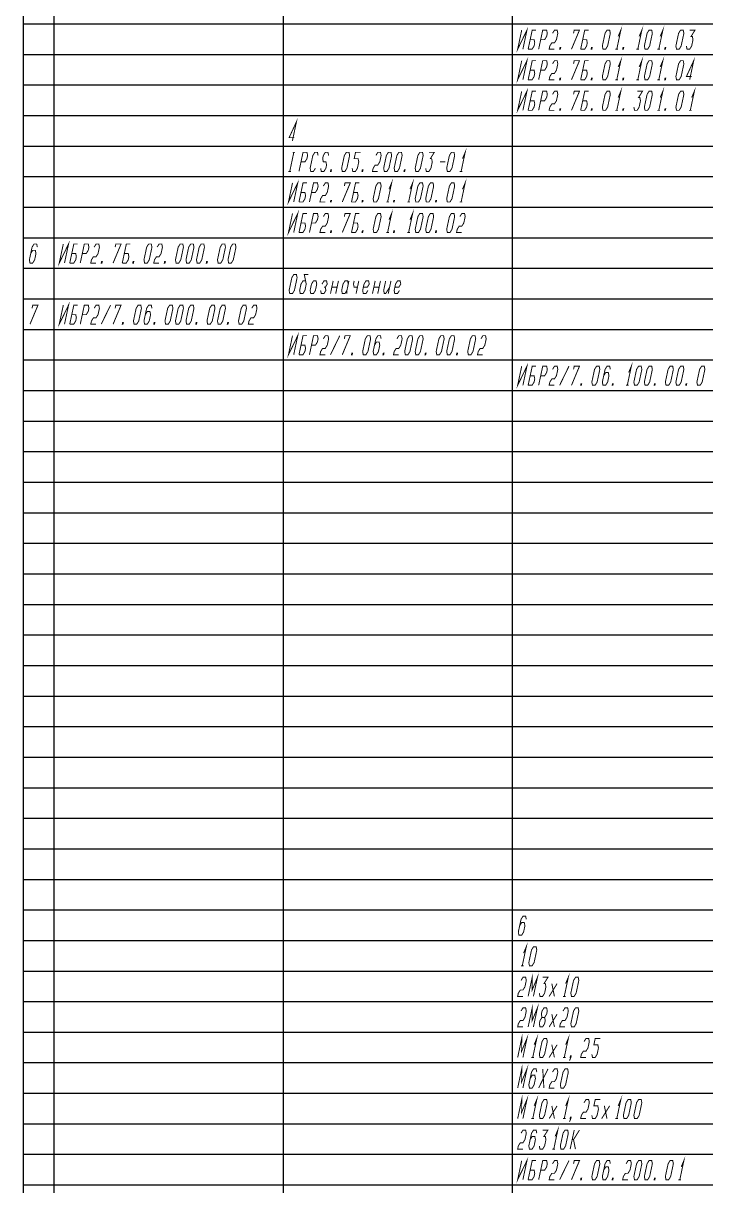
# Model space of a CAD drawing. Header units: millimetres. Extents: x -156 to 206, y -956 to 292.
# Drawn here: x -156 to 22.7, y -644.1 to -339.8 of the extents above; entities that cross this region are included whole.
import ezdxf

# ---------------------------------------------------------------- set-up
doc = ezdxf.new("R2010")
doc.units = ezdxf.units.MM
doc.header["$LTSCALE"] = 19.36
doc.layers.get('0').update_dxf_attribs({"linetype": 'CONTINUOUS'})

msp = doc.modelspace()

# ---------------------------------------------------------------- linework, layer by layer
at = {"color": 7, "linetype": 'CONTINUOUS'}
for p, q in [((-156, 292), (-156, -956)), ((-148, 292), (-148, -956)), ((-88, 292), (-88, -956)), ((-28, 268), (-28, -956)), ((205, -340), (-156, -340)), ((205, -348), (-156, -348)), ((205, -356), (-156, -356)), ((205, -364), (-156, -364)), ((205, -372), (-156, -372)), ((205, -380), (-156, -380)), ((205, -388), (-156, -388)), ((205, -396), (-156, -396)), ((205, -404), (-156, -404)), ((205, -412), (-156, -412)), ((205, -420), (-156, -420)), ((205, -428), (-156, -428)), ((205, -436), (-156, -436)), ((205, -444), (-156, -444)), ((205, -452), (-156, -452)), ((205, -460), (-156, -460)), ((205, -468), (-156, -468)), ((205, -476), (-156, -476)), ((205, -484), (-156, -484)), ((205, -492), (-156, -492)), ((205, -500), (-156, -500)), ((205, -508), (-156, -508)), ((205, -516), (-156, -516)), ((205, -524), (-156, -524)), ((205, -532), (-156, -532)), ((205, -540), (-156, -540)), ((205, -548), (-156, -548)), ((205, -556), (-156, -556)), ((205, -564), (-156, -564)), ((205, -572), (-156, -572)), ((205, -580), (-156, -580)), ((205, -588), (-156, -588)), ((205, -596), (-156, -596)), ((205, -604), (-156, -604)), ((205, -612), (-156, -612)), ((205, -620), (-156, -620)), ((205, -628), (-156, -628)), ((205, -636), (-156, -636)), ((205, -644), (-156, -644))]:
    msp.add_line(p, q, dxfattribs=at)
at = {"color": 2, "linetype": 'CONTINUOUS', "const_width": 0.25}
for points in [[(-25.51, -341.56), (-26.57, -346.56), (-24.14, -341.56), (-25.2, -346.56)], [(-0.26, -343.22), (0.44, -341.56), (-0.62, -346.56)], [(5.24, -343.22), (5.94, -341.56), (4.88, -346.56)], [(10.74, -343.22), (11.44, -341.56), (10.38, -346.56)], [(-23.83, -346.56), (-22.76, -341.56), (-21.73, -341.56)], [(-23.83, -346.56), (-22.79, -346.56), (-22.27, -345.72), (-22.1, -344.89), (-22.26, -344.06), (-23.29, -344.06)], [(-21.08, -346.56), (-20.01, -341.56), (-18.98, -341.56), (-18.81, -342.39), (-18.99, -343.22), (-19.51, -344.06), (-20.54, -344.06)], [(-17.44, -342.39), (-16.92, -341.56), (-16.23, -341.56), (-16.06, -342.39), (-16.42, -344.06), (-16.94, -344.89), (-17.63, -344.89), (-18.15, -345.72), (-18.33, -346.56), (-16.95, -346.56)], [(-12.48, -346.56), (-10.39, -341.56), (-11.76, -341.56), (-11.94, -342.39)], [(-10.08, -346.56), (-9.01, -341.56), (-7.98, -341.56)], [(-10.08, -346.56), (-9.04, -346.56), (-8.52, -345.72), (-8.35, -344.89), (-8.51, -344.06), (-9.54, -344.06)], [(-4.23, -346.56), (-4.4, -345.72), (-3.69, -342.39), (-3.17, -341.56), (-2.48, -341.56), (-2.31, -342.39), (-3.02, -345.72), (-3.54, -346.56), (-4.23, -346.56)], [(6.77, -346.56), (6.6, -345.72), (7.31, -342.39), (7.83, -341.56), (8.52, -341.56), (8.69, -342.39), (7.98, -345.72), (7.46, -346.56), (6.77, -346.56)], [(15.02, -346.56), (14.85, -345.72), (15.56, -342.39), (16.08, -341.56), (16.77, -341.56), (16.94, -342.39), (16.23, -345.72), (15.71, -346.56), (15.02, -346.56)], [(18.49, -341.56), (19.86, -341.56), (18.82, -343.22), (19.16, -343.22), (19.33, -344.06), (18.98, -345.72), (18.46, -346.56), (17.77, -346.56), (17.6, -345.72)], [(-15.4, -346.56), (-15.58, -346.56), (-15.49, -346.14), (-15.31, -346.14), (-15.4, -346.56)], [(-7.15, -346.56), (-7.33, -346.56), (-7.24, -346.14), (-7.06, -346.14), (-7.15, -346.56)], [(-0.97, -346.56), (-0.28, -346.56)], [(1.1, -346.56), (0.92, -346.56), (1.01, -346.14), (1.19, -346.14), (1.1, -346.56)], [(4.53, -346.56), (5.22, -346.56)], [(10.03, -346.56), (10.72, -346.56)], [(12.1, -346.56), (11.92, -346.56), (12.01, -346.14), (12.19, -346.14), (12.1, -346.56)], [(-25.51, -349.56), (-26.57, -354.56), (-24.14, -349.56), (-25.2, -354.56)], [(-23.83, -354.56), (-22.76, -349.56), (-21.73, -349.56)], [(-21.08, -354.56), (-20.01, -349.56), (-18.98, -349.56), (-18.81, -350.39), (-18.99, -351.22), (-19.51, -352.06), (-20.54, -352.06)], [(-17.44, -350.39), (-16.92, -349.56), (-16.23, -349.56), (-16.06, -350.39), (-16.42, -352.06), (-16.94, -352.89), (-17.63, -352.89), (-18.15, -353.72), (-18.33, -354.56), (-16.95, -354.56)], [(-12.48, -354.56), (-10.39, -349.56), (-11.76, -349.56), (-11.94, -350.39)], [(-10.08, -354.56), (-9.01, -349.56), (-7.98, -349.56)], [(-4.23, -354.56), (-4.4, -353.72), (-3.69, -350.39), (-3.17, -349.56), (-2.48, -349.56), (-2.31, -350.39), (-3.02, -353.72), (-3.54, -354.56), (-4.23, -354.56)], [(-0.26, -351.22), (0.44, -349.56), (-0.62, -354.56)], [(5.24, -351.22), (5.94, -349.56), (4.88, -354.56)], [(6.77, -354.56), (6.6, -353.72), (7.31, -350.39), (7.83, -349.56), (8.52, -349.56), (8.69, -350.39), (7.98, -353.72), (7.46, -354.56), (6.77, -354.56)], [(10.74, -351.22), (11.44, -349.56), (10.38, -354.56)], [(15.02, -354.56), (14.85, -353.72), (15.56, -350.39), (16.08, -349.56), (16.77, -349.56), (16.94, -350.39), (16.23, -353.72), (15.71, -354.56), (15.02, -354.56)], [(18.46, -354.56), (19.52, -349.56), (17.6, -353.72), (18.98, -353.72)], [(-23.83, -354.56), (-22.79, -354.56), (-22.27, -353.72), (-22.1, -352.89), (-22.26, -352.06), (-23.29, -352.06)], [(-10.08, -354.56), (-9.04, -354.56), (-8.52, -353.72), (-8.35, -352.89), (-8.51, -352.06), (-9.54, -352.06)], [(-15.4, -354.56), (-15.58, -354.56), (-15.49, -354.14), (-15.31, -354.14), (-15.4, -354.56)], [(-7.15, -354.56), (-7.33, -354.56), (-7.24, -354.14), (-7.06, -354.14), (-7.15, -354.56)], [(-0.97, -354.56), (-0.28, -354.56)], [(1.1, -354.56), (0.92, -354.56), (1.01, -354.14), (1.19, -354.14), (1.1, -354.56)], [(4.53, -354.56), (5.22, -354.56)], [(10.03, -354.56), (10.72, -354.56)], [(12.1, -354.56), (11.92, -354.56), (12.01, -354.14), (12.19, -354.14), (12.1, -354.56)], [(-25.51, -357.56), (-26.57, -362.56), (-24.14, -357.56), (-25.2, -362.56)], [(-23.83, -362.56), (-22.76, -357.56), (-21.73, -357.56)], [(-21.08, -362.56), (-20.01, -357.56), (-18.98, -357.56), (-18.81, -358.39), (-18.99, -359.22), (-19.51, -360.06), (-20.54, -360.06)], [(-17.44, -358.39), (-16.92, -357.56), (-16.23, -357.56), (-16.06, -358.39), (-16.42, -360.06), (-16.94, -360.89), (-17.63, -360.89), (-18.15, -361.72), (-18.33, -362.56), (-16.95, -362.56)], [(-12.48, -362.56), (-10.39, -357.56), (-11.76, -357.56), (-11.94, -358.39)], [(-10.08, -362.56), (-9.01, -357.56), (-7.98, -357.56)], [(-4.23, -362.56), (-4.4, -361.72), (-3.69, -358.39), (-3.17, -357.56), (-2.48, -357.56), (-2.31, -358.39), (-3.02, -361.72), (-3.54, -362.56), (-4.23, -362.56)], [(-0.26, -359.22), (0.44, -357.56), (-0.62, -362.56)], [(4.74, -357.56), (6.11, -357.56), (5.07, -359.22), (5.41, -359.22), (5.58, -360.06), (5.23, -361.72), (4.71, -362.56), (4.02, -362.56), (3.85, -361.72)], [(6.77, -362.56), (6.6, -361.72), (7.31, -358.39), (7.83, -357.56), (8.52, -357.56), (8.69, -358.39), (7.98, -361.72), (7.46, -362.56), (6.77, -362.56)], [(10.74, -359.22), (11.44, -357.56), (10.38, -362.56)], [(15.02, -362.56), (14.85, -361.72), (15.56, -358.39), (16.08, -357.56), (16.77, -357.56), (16.94, -358.39), (16.23, -361.72), (15.71, -362.56), (15.02, -362.56)], [(18.99, -359.22), (19.69, -357.56), (18.63, -362.56)], [(-23.83, -362.56), (-22.79, -362.56), (-22.27, -361.72), (-22.1, -360.89), (-22.26, -360.06), (-23.29, -360.06)], [(-15.4, -362.56), (-15.58, -362.56), (-15.49, -362.14), (-15.31, -362.14), (-15.4, -362.56)], [(-10.08, -362.56), (-9.04, -362.56), (-8.52, -361.72), (-8.35, -360.89), (-8.51, -360.06), (-9.54, -360.06)], [(-7.15, -362.56), (-7.33, -362.56), (-7.24, -362.14), (-7.06, -362.14), (-7.15, -362.56)], [(1.1, -362.56), (0.92, -362.56), (1.01, -362.14), (1.19, -362.14), (1.1, -362.56)], [(12.1, -362.56), (11.92, -362.56), (12.01, -362.14), (12.19, -362.14), (12.1, -362.56)], [(-85.54, -370.56), (-84.48, -365.56), (-86.4, -369.72), (-85.02, -369.72)], [(-0.97, -362.56), (-0.28, -362.56)], [(10.03, -362.56), (10.72, -362.56)], [(18.28, -362.56), (18.97, -362.56)], [(-85.17, -373.56), (-86.23, -378.56)], [(-85.51, -373.56), (-84.82, -373.56)], [(-83.82, -378.56), (-82.76, -373.56), (-81.73, -373.56), (-81.56, -374.39), (-81.74, -375.22), (-82.26, -376.06), (-83.29, -376.06)], [(-78.81, -374.39), (-78.98, -373.56), (-79.67, -373.56), (-80.19, -374.39), (-80.9, -377.72), (-80.73, -378.56), (-80.04, -378.56), (-79.52, -377.72)], [(-78.15, -377.72), (-77.98, -378.56), (-77.29, -378.56), (-76.77, -377.72), (-76.6, -376.89), (-76.76, -376.06), (-77.45, -376.06), (-77.62, -375.22), (-77.44, -374.39), (-76.92, -373.56), (-76.23, -373.56), (-76.06, -374.39)], [(-72.48, -378.56), (-72.65, -377.72), (-71.94, -374.39), (-71.42, -373.56), (-70.73, -373.56), (-70.56, -374.39), (-71.27, -377.72), (-71.79, -378.56), (-72.48, -378.56)], [(-69.9, -377.72), (-69.73, -378.56), (-69.04, -378.56), (-68.52, -377.72), (-68.17, -376.06), (-68.34, -375.22), (-69.37, -375.22), (-69.01, -373.56), (-67.64, -373.56)], [(-63.69, -374.39), (-63.17, -373.56), (-62.48, -373.56), (-62.31, -374.39), (-62.67, -376.06), (-63.19, -376.89), (-63.88, -376.89), (-64.4, -377.72), (-64.58, -378.56), (-63.2, -378.56)], [(-61.48, -378.56), (-61.65, -377.72), (-60.94, -374.39), (-60.42, -373.56), (-59.73, -373.56), (-59.56, -374.39), (-60.27, -377.72), (-60.79, -378.56), (-61.48, -378.56)], [(-58.73, -378.56), (-58.9, -377.72), (-58.19, -374.39), (-57.67, -373.56), (-56.98, -373.56), (-56.81, -374.39), (-57.52, -377.72), (-58.04, -378.56), (-58.73, -378.56)], [(-53.23, -378.56), (-53.4, -377.72), (-52.69, -374.39), (-52.17, -373.56), (-51.48, -373.56), (-51.31, -374.39), (-52.02, -377.72), (-52.54, -378.56), (-53.23, -378.56)], [(-49.76, -373.56), (-48.39, -373.56), (-49.43, -375.22), (-49.09, -375.22), (-48.92, -376.06), (-49.27, -377.72), (-49.79, -378.56), (-50.48, -378.56), (-50.65, -377.72)], [(-44.98, -378.56), (-45.15, -377.72), (-44.44, -374.39), (-43.92, -373.56), (-43.23, -373.56), (-43.06, -374.39), (-43.77, -377.72), (-44.29, -378.56), (-44.98, -378.56)], [(-41.01, -375.22), (-40.31, -373.56), (-41.37, -378.56)], [(-46.86, -376.06), (-45.48, -376.06)], [(-86.57, -378.56), (-85.89, -378.56)], [(-75.4, -378.56), (-75.57, -378.56), (-75.49, -378.14), (-75.31, -378.14), (-75.4, -378.56)], [(-67.15, -378.56), (-67.32, -378.56), (-67.24, -378.14), (-67.06, -378.14), (-67.15, -378.56)], [(-60.26, -383.22), (-59.56, -381.56), (-60.62, -386.56)], [(-56.15, -378.56), (-56.32, -378.56), (-56.24, -378.14), (-56.06, -378.14), (-56.15, -378.56)], [(-54.76, -383.22), (-54.06, -381.56), (-55.12, -386.56)], [(-41.72, -378.56), (-41.03, -378.56)], [(-41.01, -383.22), (-40.31, -381.56), (-41.37, -386.56)], [(-85.51, -381.56), (-86.57, -386.56), (-84.14, -381.56), (-85.2, -386.56)], [(-83.82, -386.56), (-82.76, -381.56), (-81.73, -381.56)], [(-81.08, -386.56), (-80.01, -381.56), (-78.98, -381.56), (-78.81, -382.39), (-78.99, -383.22), (-79.51, -384.06), (-80.54, -384.06)], [(-77.44, -382.39), (-76.92, -381.56), (-76.23, -381.56), (-76.06, -382.39), (-76.42, -384.06), (-76.94, -384.89), (-77.63, -384.89), (-78.15, -385.72), (-78.33, -386.56), (-76.95, -386.56)], [(-72.48, -386.56), (-70.39, -381.56), (-71.76, -381.56), (-71.94, -382.39)], [(-70.07, -386.56), (-69.01, -381.56), (-67.98, -381.56)], [(-64.23, -386.56), (-64.4, -385.72), (-63.69, -382.39), (-63.17, -381.56), (-62.48, -381.56), (-62.31, -382.39), (-63.02, -385.72), (-63.54, -386.56), (-64.23, -386.56)], [(-53.23, -386.56), (-53.4, -385.72), (-52.69, -382.39), (-52.17, -381.56), (-51.48, -381.56), (-51.31, -382.39), (-52.02, -385.72), (-52.54, -386.56), (-53.23, -386.56)], [(-50.48, -386.56), (-50.65, -385.72), (-49.94, -382.39), (-49.42, -381.56), (-48.73, -381.56), (-48.56, -382.39), (-49.27, -385.72), (-49.79, -386.56), (-50.48, -386.56)], [(-44.98, -386.56), (-45.15, -385.72), (-44.44, -382.39), (-43.92, -381.56), (-43.23, -381.56), (-43.06, -382.39), (-43.77, -385.72), (-44.29, -386.56), (-44.98, -386.56)], [(-83.82, -386.56), (-82.79, -386.56), (-82.27, -385.72), (-82.1, -384.89), (-82.26, -384.06), (-83.29, -384.06)], [(-75.4, -386.56), (-75.57, -386.56), (-75.49, -386.14), (-75.31, -386.14), (-75.4, -386.56)], [(-70.07, -386.56), (-69.04, -386.56), (-68.52, -385.72), (-68.35, -384.89), (-68.51, -384.06), (-69.54, -384.06)], [(-67.15, -386.56), (-67.32, -386.56), (-67.24, -386.14), (-67.06, -386.14), (-67.15, -386.56)], [(-60.97, -386.56), (-60.28, -386.56)], [(-58.9, -386.56), (-59.07, -386.56), (-58.99, -386.14), (-58.81, -386.14), (-58.9, -386.56)], [(-55.47, -386.56), (-54.78, -386.56)], [(-47.9, -386.56), (-48.08, -386.56), (-47.99, -386.14), (-47.81, -386.14), (-47.9, -386.56)], [(-41.72, -386.56), (-41.03, -386.56)], [(-85.51, -389.56), (-86.57, -394.56), (-84.14, -389.56), (-85.2, -394.56)], [(-83.82, -394.56), (-82.76, -389.56), (-81.73, -389.56)], [(-81.08, -394.56), (-80.01, -389.56), (-78.98, -389.56), (-78.81, -390.39), (-78.99, -391.22), (-79.51, -392.06), (-80.54, -392.06)], [(-77.44, -390.39), (-76.92, -389.56), (-76.23, -389.56), (-76.06, -390.39), (-76.42, -392.06), (-76.94, -392.89), (-77.63, -392.89), (-78.15, -393.72), (-78.33, -394.56), (-76.95, -394.56)], [(-72.48, -394.56), (-70.39, -389.56), (-71.76, -389.56), (-71.94, -390.39)], [(-70.07, -394.56), (-69.01, -389.56), (-67.98, -389.56)], [(-64.23, -394.56), (-64.4, -393.72), (-63.69, -390.39), (-63.17, -389.56), (-62.48, -389.56), (-62.31, -390.39), (-63.02, -393.72), (-63.54, -394.56), (-64.23, -394.56)], [(-60.26, -391.22), (-59.56, -389.56), (-60.62, -394.56)], [(-54.76, -391.22), (-54.06, -389.56), (-55.12, -394.56)], [(-53.23, -394.56), (-53.4, -393.72), (-52.69, -390.39), (-52.17, -389.56), (-51.48, -389.56), (-51.31, -390.39), (-52.02, -393.72), (-52.54, -394.56), (-53.23, -394.56)], [(-50.48, -394.56), (-50.65, -393.72), (-49.94, -390.39), (-49.42, -389.56), (-48.73, -389.56), (-48.56, -390.39), (-49.27, -393.72), (-49.79, -394.56), (-50.48, -394.56)], [(-44.98, -394.56), (-45.15, -393.72), (-44.44, -390.39), (-43.92, -389.56), (-43.23, -389.56), (-43.06, -390.39), (-43.77, -393.72), (-44.29, -394.56), (-44.98, -394.56)], [(-41.69, -390.39), (-41.17, -389.56), (-40.48, -389.56), (-40.31, -390.39), (-40.67, -392.06), (-41.19, -392.89), (-41.88, -392.89), (-42.4, -393.72), (-42.58, -394.56), (-41.2, -394.56)], [(-83.82, -394.56), (-82.79, -394.56), (-82.27, -393.72), (-82.1, -392.89), (-82.26, -392.06), (-83.29, -392.06)], [(-70.07, -394.56), (-69.04, -394.56), (-68.52, -393.72), (-68.35, -392.89), (-68.51, -392.06), (-69.54, -392.06)], [(-75.4, -394.56), (-75.57, -394.56), (-75.49, -394.14), (-75.31, -394.14), (-75.4, -394.56)], [(-67.15, -394.56), (-67.32, -394.56), (-67.24, -394.14), (-67.06, -394.14), (-67.15, -394.56)], [(-60.97, -394.56), (-60.28, -394.56)], [(-58.9, -394.56), (-59.07, -394.56), (-58.99, -394.14), (-58.81, -394.14), (-58.9, -394.56)], [(-55.47, -394.56), (-54.78, -394.56)], [(-47.9, -394.56), (-48.08, -394.56), (-47.99, -394.14), (-47.81, -394.14), (-47.9, -394.56)], [(-152.31, -398.39), (-152.48, -397.56), (-153.17, -397.56), (-153.69, -398.39), (-154.4, -401.72), (-154.23, -402.56), (-153.54, -402.56), (-153.02, -401.72), (-152.67, -400.06), (-152.84, -399.22), (-153.52, -399.22), (-154.04, -400.06)], [(-145.51, -397.56), (-146.58, -402.56), (-144.14, -397.56), (-145.2, -402.56)], [(-143.83, -402.56), (-142.76, -397.56), (-141.73, -397.56)], [(-141.08, -402.56), (-140.01, -397.56), (-138.98, -397.56), (-138.81, -398.39), (-138.99, -399.22), (-139.51, -400.06), (-140.54, -400.06)], [(-137.44, -398.39), (-136.92, -397.56), (-136.23, -397.56), (-136.06, -398.39), (-136.42, -400.06), (-136.94, -400.89), (-137.63, -400.89), (-138.15, -401.72), (-138.33, -402.56), (-136.95, -402.56)], [(-132.48, -402.56), (-130.39, -397.56), (-131.76, -397.56), (-131.94, -398.39)], [(-130.08, -402.56), (-129.01, -397.56), (-127.98, -397.56)], [(-124.23, -402.56), (-124.4, -401.72), (-123.69, -398.39), (-123.17, -397.56), (-122.48, -397.56), (-122.31, -398.39), (-123.02, -401.72), (-123.54, -402.56), (-124.23, -402.56)], [(-120.94, -398.39), (-120.42, -397.56), (-119.73, -397.56), (-119.56, -398.39), (-119.92, -400.06), (-120.44, -400.89), (-121.13, -400.89), (-121.65, -401.72), (-121.83, -402.56), (-120.45, -402.56)], [(-115.98, -402.56), (-116.15, -401.72), (-115.44, -398.39), (-114.92, -397.56), (-114.23, -397.56), (-114.06, -398.39), (-114.77, -401.72), (-115.29, -402.56), (-115.98, -402.56)], [(-113.23, -402.56), (-113.4, -401.72), (-112.69, -398.39), (-112.17, -397.56), (-111.48, -397.56), (-111.31, -398.39), (-112.02, -401.72), (-112.54, -402.56), (-113.23, -402.56)], [(-110.48, -402.56), (-110.65, -401.72), (-109.94, -398.39), (-109.42, -397.56), (-108.73, -397.56), (-108.56, -398.39), (-109.27, -401.72), (-109.79, -402.56), (-110.48, -402.56)], [(-104.98, -402.56), (-105.15, -401.72), (-104.44, -398.39), (-103.92, -397.56), (-103.23, -397.56), (-103.06, -398.39), (-103.77, -401.72), (-104.29, -402.56), (-104.98, -402.56)], [(-102.23, -402.56), (-102.4, -401.72), (-101.69, -398.39), (-101.17, -397.56), (-100.48, -397.56), (-100.31, -398.39), (-101.02, -401.72), (-101.54, -402.56), (-102.23, -402.56)], [(-143.83, -402.56), (-142.79, -402.56), (-142.27, -401.72), (-142.1, -400.89), (-142.26, -400.06), (-143.29, -400.06)], [(-130.08, -402.56), (-129.04, -402.56), (-128.52, -401.72), (-128.35, -400.89), (-128.51, -400.06), (-129.54, -400.06)], [(-135.4, -402.56), (-135.58, -402.56), (-135.49, -402.14), (-135.31, -402.14), (-135.4, -402.56)], [(-127.15, -402.56), (-127.33, -402.56), (-127.24, -402.14), (-127.06, -402.14), (-127.15, -402.56)], [(-118.9, -402.56), (-119.08, -402.56), (-118.99, -402.14), (-118.81, -402.14), (-118.9, -402.56)], [(-107.9, -402.56), (-108.08, -402.56), (-107.99, -402.14), (-107.81, -402.14), (-107.9, -402.56)], [(-86.23, -410.56), (-86.4, -409.72), (-85.69, -406.39), (-85.17, -405.56), (-84.48, -405.56), (-84.31, -406.39), (-85.02, -409.72), (-85.54, -410.56), (-86.23, -410.56)], [(-82.09, -407.22), (-82.77, -407.22), (-83.29, -408.06), (-83.65, -409.72), (-83.48, -410.56), (-82.79, -410.56), (-82.27, -409.72), (-81.92, -408.06), (-82.42, -405.56), (-81.39, -405.56)], [(-80.9, -409.72), (-80.73, -410.56), (-80.04, -410.56), (-79.52, -409.72), (-79.17, -408.06), (-79.34, -407.22), (-80.02, -407.22), (-80.54, -408.06), (-80.9, -409.72)], [(-78.15, -409.72), (-77.98, -410.56), (-77.29, -410.56), (-76.77, -409.72), (-76.94, -408.89), (-76.42, -408.06), (-76.59, -407.22), (-77.27, -407.22), (-77.79, -408.06)], [(-75.57, -410.56), (-74.87, -407.22)], [(-73.49, -407.22), (-74.2, -410.56)], [(-70.92, -408.06), (-71.09, -407.22), (-71.77, -407.22), (-72.29, -408.06), (-72.65, -409.72), (-72.48, -410.56), (-71.79, -410.56), (-71.27, -409.72)], [(-70.74, -407.22), (-71.27, -409.72), (-71.28, -410.56)], [(-69.37, -407.22), (-69.54, -408.06), (-69.38, -408.89), (-68.52, -408.89)], [(-68.16, -407.22), (-68.87, -410.56)], [(-66.97, -408.89), (-65.94, -408.89), (-65.42, -408.06), (-65.59, -407.22), (-66.27, -407.22), (-66.79, -408.06), (-67.15, -409.72), (-66.98, -410.56), (-66.29, -410.56), (-65.77, -409.72)], [(-64.58, -410.56), (-63.87, -407.22)], [(-62.49, -407.22), (-63.2, -410.56)], [(-61.12, -407.22), (-61.65, -409.72), (-61.48, -410.56), (-61.14, -410.56), (-60.1, -408.89)], [(-59.74, -407.22), (-60.45, -410.56)], [(-58.72, -408.89), (-57.69, -408.89), (-57.17, -408.06), (-57.34, -407.22), (-58.02, -407.22), (-58.54, -408.06), (-58.9, -409.72), (-58.73, -410.56), (-58.04, -410.56), (-57.52, -409.72)], [(-77.28, -408.89), (-76.94, -408.89)], [(-75.22, -408.89), (-73.85, -408.89)], [(-64.22, -408.89), (-62.85, -408.89)], [(-154.23, -418.56), (-152.14, -413.56), (-153.51, -413.56), (-153.69, -414.39)], [(-145.51, -413.56), (-146.58, -418.56), (-144.14, -413.56), (-145.2, -418.56)], [(-143.83, -418.56), (-142.76, -413.56), (-141.73, -413.56)], [(-141.08, -418.56), (-140.01, -413.56), (-138.98, -413.56), (-138.81, -414.39), (-138.99, -415.22), (-139.51, -416.06), (-140.54, -416.06)], [(-137.44, -414.39), (-136.92, -413.56), (-136.23, -413.56), (-136.06, -414.39), (-136.42, -416.06), (-136.94, -416.89), (-137.63, -416.89), (-138.15, -417.72), (-138.33, -418.56), (-136.95, -418.56)], [(-135.58, -418.56), (-133.14, -413.56)], [(-132.48, -418.56), (-130.39, -413.56), (-131.76, -413.56), (-131.94, -414.39)], [(-126.98, -418.56), (-127.15, -417.72), (-126.44, -414.39), (-125.92, -413.56), (-125.23, -413.56), (-125.06, -414.39), (-125.77, -417.72), (-126.29, -418.56), (-126.98, -418.56)], [(-122.31, -414.39), (-122.48, -413.56), (-123.17, -413.56), (-123.69, -414.39), (-124.4, -417.72), (-124.23, -418.56), (-123.54, -418.56), (-123.02, -417.72), (-122.67, -416.06), (-122.84, -415.22), (-123.52, -415.22), (-124.04, -416.06)], [(-118.73, -418.56), (-118.9, -417.72), (-118.19, -414.39), (-117.67, -413.56), (-116.98, -413.56), (-116.81, -414.39), (-117.52, -417.72), (-118.04, -418.56), (-118.73, -418.56)], [(-115.98, -418.56), (-116.15, -417.72), (-115.44, -414.39), (-114.92, -413.56), (-114.23, -413.56), (-114.06, -414.39), (-114.77, -417.72), (-115.29, -418.56), (-115.98, -418.56)], [(-113.23, -418.56), (-113.4, -417.72), (-112.69, -414.39), (-112.17, -413.56), (-111.48, -413.56), (-111.31, -414.39), (-112.02, -417.72), (-112.54, -418.56), (-113.23, -418.56)], [(-107.73, -418.56), (-107.9, -417.72), (-107.19, -414.39), (-106.67, -413.56), (-105.98, -413.56), (-105.81, -414.39), (-106.52, -417.72), (-107.04, -418.56), (-107.73, -418.56)], [(-104.98, -418.56), (-105.15, -417.72), (-104.44, -414.39), (-103.92, -413.56), (-103.23, -413.56), (-103.06, -414.39), (-103.77, -417.72), (-104.29, -418.56), (-104.98, -418.56)], [(-99.48, -418.56), (-99.65, -417.72), (-98.94, -414.39), (-98.42, -413.56), (-97.73, -413.56), (-97.56, -414.39), (-98.27, -417.72), (-98.79, -418.56), (-99.48, -418.56)], [(-96.19, -414.39), (-95.67, -413.56), (-94.98, -413.56), (-94.81, -414.39), (-95.17, -416.06), (-95.69, -416.89), (-96.38, -416.89), (-96.9, -417.72), (-97.08, -418.56), (-95.7, -418.56)], [(-143.83, -418.56), (-142.79, -418.56), (-142.27, -417.72), (-142.1, -416.89), (-142.26, -416.06), (-143.29, -416.06)], [(-129.9, -418.56), (-130.08, -418.56), (-129.99, -418.14), (-129.81, -418.14), (-129.9, -418.56)], [(-121.65, -418.56), (-121.83, -418.56), (-121.74, -418.14), (-121.56, -418.14), (-121.65, -418.56)], [(-110.65, -418.56), (-110.83, -418.56), (-110.74, -418.14), (-110.56, -418.14), (-110.65, -418.56)], [(-102.4, -418.56), (-102.58, -418.56), (-102.49, -418.14), (-102.31, -418.14), (-102.4, -418.56)], [(-85.51, -421.56), (-86.57, -426.56), (-84.14, -421.56), (-85.2, -426.56)], [(-83.82, -426.56), (-82.76, -421.56), (-81.73, -421.56)], [(-81.08, -426.56), (-80.01, -421.56), (-78.98, -421.56), (-78.81, -422.39), (-78.99, -423.22), (-79.51, -424.06), (-80.54, -424.06)], [(-77.44, -422.39), (-76.92, -421.56), (-76.23, -421.56), (-76.06, -422.39), (-76.42, -424.06), (-76.94, -424.89), (-77.63, -424.89), (-78.15, -425.72), (-78.33, -426.56), (-76.95, -426.56)], [(-75.57, -426.56), (-73.14, -421.56)], [(-72.48, -426.56), (-70.39, -421.56), (-71.76, -421.56), (-71.94, -422.39)], [(-66.98, -426.56), (-67.15, -425.72), (-66.44, -422.39), (-65.92, -421.56), (-65.23, -421.56), (-65.06, -422.39), (-65.77, -425.72), (-66.29, -426.56), (-66.98, -426.56)], [(-62.31, -422.39), (-62.48, -421.56), (-63.17, -421.56), (-63.69, -422.39), (-64.4, -425.72), (-64.23, -426.56), (-63.54, -426.56), (-63.02, -425.72), (-62.67, -424.06), (-62.84, -423.22), (-63.52, -423.22), (-64.04, -424.06)], [(-58.19, -422.39), (-57.67, -421.56), (-56.98, -421.56), (-56.81, -422.39), (-57.17, -424.06), (-57.69, -424.89), (-58.38, -424.89), (-58.9, -425.72), (-59.07, -426.56), (-57.7, -426.56)], [(-55.98, -426.56), (-56.15, -425.72), (-55.44, -422.39), (-54.92, -421.56), (-54.23, -421.56), (-54.06, -422.39), (-54.77, -425.72), (-55.29, -426.56), (-55.98, -426.56)], [(-53.23, -426.56), (-53.4, -425.72), (-52.69, -422.39), (-52.17, -421.56), (-51.48, -421.56), (-51.31, -422.39), (-52.02, -425.72), (-52.54, -426.56), (-53.23, -426.56)], [(-47.73, -426.56), (-47.9, -425.72), (-47.19, -422.39), (-46.67, -421.56), (-45.98, -421.56), (-45.81, -422.39), (-46.52, -425.72), (-47.04, -426.56), (-47.73, -426.56)], [(-44.98, -426.56), (-45.15, -425.72), (-44.44, -422.39), (-43.92, -421.56), (-43.23, -421.56), (-43.06, -422.39), (-43.77, -425.72), (-44.29, -426.56), (-44.98, -426.56)], [(-39.48, -426.56), (-39.65, -425.72), (-38.94, -422.39), (-38.42, -421.56), (-37.73, -421.56), (-37.56, -422.39), (-38.27, -425.72), (-38.79, -426.56), (-39.48, -426.56)], [(-36.19, -422.39), (-35.67, -421.56), (-34.98, -421.56), (-34.81, -422.39), (-35.17, -424.06), (-35.69, -424.89), (-36.38, -424.89), (-36.9, -425.72), (-37.08, -426.56), (-35.7, -426.56)], [(-83.82, -426.56), (-82.79, -426.56), (-82.27, -425.72), (-82.1, -424.89), (-82.26, -424.06), (-83.29, -424.06)], [(-69.9, -426.56), (-70.07, -426.56), (-69.99, -426.14), (-69.81, -426.14), (-69.9, -426.56)], [(-61.65, -426.56), (-61.83, -426.56), (-61.74, -426.14), (-61.56, -426.14), (-61.65, -426.56)], [(-50.65, -426.56), (-50.82, -426.56), (-50.74, -426.14), (-50.56, -426.14), (-50.65, -426.56)], [(-42.4, -426.56), (-42.58, -426.56), (-42.49, -426.14), (-42.31, -426.14), (-42.4, -426.56)], [(-25.51, -429.56), (-26.57, -434.56), (-24.14, -429.56), (-25.2, -434.56)], [(2.49, -431.22), (3.19, -429.56), (2.13, -434.56)], [(-23.83, -434.56), (-22.76, -429.56), (-21.73, -429.56)], [(-23.83, -434.56), (-22.79, -434.56), (-22.27, -433.72), (-22.1, -432.89), (-22.26, -432.06), (-23.29, -432.06)], [(-21.08, -434.56), (-20.01, -429.56), (-18.98, -429.56), (-18.81, -430.39), (-18.99, -431.22), (-19.51, -432.06), (-20.54, -432.06)], [(-17.44, -430.39), (-16.92, -429.56), (-16.23, -429.56), (-16.06, -430.39), (-16.42, -432.06), (-16.94, -432.89), (-17.63, -432.89), (-18.15, -433.72), (-18.33, -434.56), (-16.95, -434.56)], [(-15.58, -434.56), (-13.14, -429.56)], [(-12.48, -434.56), (-10.39, -429.56), (-11.76, -429.56), (-11.94, -430.39)], [(-6.98, -434.56), (-7.15, -433.72), (-6.44, -430.39), (-5.92, -429.56), (-5.23, -429.56), (-5.06, -430.39), (-5.77, -433.72), (-6.29, -434.56), (-6.98, -434.56)], [(-2.31, -430.39), (-2.48, -429.56), (-3.17, -429.56), (-3.69, -430.39), (-4.4, -433.72), (-4.23, -434.56), (-3.54, -434.56), (-3.02, -433.72), (-2.67, -432.06), (-2.84, -431.22), (-3.52, -431.22), (-4.04, -432.06)], [(4.02, -434.56), (3.85, -433.72), (4.56, -430.39), (5.08, -429.56), (5.77, -429.56), (5.94, -430.39), (5.23, -433.72), (4.71, -434.56), (4.02, -434.56)], [(6.77, -434.56), (6.6, -433.72), (7.31, -430.39), (7.83, -429.56), (8.52, -429.56), (8.69, -430.39), (7.98, -433.72), (7.46, -434.56), (6.77, -434.56)], [(12.27, -434.56), (12.1, -433.72), (12.81, -430.39), (13.33, -429.56), (14.02, -429.56), (14.19, -430.39), (13.48, -433.72), (12.96, -434.56), (12.27, -434.56)], [(15.02, -434.56), (14.85, -433.72), (15.56, -430.39), (16.08, -429.56), (16.77, -429.56), (16.94, -430.39), (16.23, -433.72), (15.71, -434.56), (15.02, -434.56)], [(20.52, -434.56), (20.35, -433.72), (21.06, -430.39), (21.58, -429.56), (22.27, -429.56), (22.44, -430.39), (21.73, -433.72), (21.21, -434.56), (20.52, -434.56)], [(-9.9, -434.56), (-10.08, -434.56), (-9.99, -434.14), (-9.81, -434.14), (-9.9, -434.56)], [(-1.65, -434.56), (-1.83, -434.56), (-1.74, -434.14), (-1.56, -434.14), (-1.65, -434.56)], [(1.78, -434.56), (2.47, -434.56)], [(9.35, -434.56), (9.17, -434.56), (9.26, -434.14), (9.44, -434.14), (9.35, -434.56)], [(17.6, -434.56), (17.42, -434.56), (17.51, -434.14), (17.69, -434.14), (17.6, -434.56)], [(-24.31, -574.39), (-24.48, -573.56), (-25.17, -573.56), (-25.69, -574.39), (-26.4, -577.72), (-26.23, -578.56), (-25.54, -578.56), (-25.02, -577.72), (-24.67, -576.06), (-24.84, -575.22), (-25.52, -575.22), (-26.04, -576.06)], [(-25.01, -583.22), (-24.31, -581.56), (-25.37, -586.56)], [(-23.48, -586.56), (-23.65, -585.72), (-22.94, -582.39), (-22.42, -581.56), (-21.73, -581.56), (-21.56, -582.39), (-22.27, -585.72), (-22.79, -586.56), (-23.48, -586.56)], [(-25.72, -586.56), (-25.03, -586.56)], [(-25.69, -590.39), (-25.17, -589.56), (-24.48, -589.56), (-24.31, -590.39), (-24.67, -592.06), (-25.19, -592.89), (-25.88, -592.89), (-26.4, -593.72), (-26.57, -594.56), (-25.2, -594.56)], [(-23.83, -594.56), (-22.76, -589.56), (-22.78, -592.89), (-21.39, -589.56), (-22.45, -594.56)], [(-20.01, -589.56), (-18.64, -589.56), (-19.68, -591.22), (-19.34, -591.22), (-19.17, -592.06), (-19.52, -593.72), (-20.04, -594.56), (-20.73, -594.56), (-20.9, -593.72)], [(-14.01, -591.22), (-13.31, -589.56), (-14.37, -594.56)], [(-12.48, -594.56), (-12.65, -593.72), (-11.94, -590.39), (-11.42, -589.56), (-10.73, -589.56), (-10.56, -590.39), (-11.27, -593.72), (-11.79, -594.56), (-12.48, -594.56)], [(-18.33, -594.56), (-16.24, -591.22)], [(-17.62, -591.22), (-16.95, -594.56)], [(-23.83, -602.56), (-22.76, -597.56), (-22.78, -600.89), (-21.39, -597.56), (-22.45, -602.56)], [(-14.72, -594.56), (-14.03, -594.56)], [(-25.69, -598.39), (-25.17, -597.56), (-24.48, -597.56), (-24.31, -598.39), (-24.67, -600.06), (-25.19, -600.89), (-25.88, -600.89), (-26.4, -601.72), (-26.57, -602.56), (-25.2, -602.56)], [(-19.51, -600.06), (-18.99, -599.22), (-18.81, -598.39), (-18.98, -597.56), (-19.67, -597.56), (-20.19, -598.39), (-20.37, -599.22), (-20.2, -600.06)], [(-18.33, -602.56), (-16.24, -599.22)], [(-17.62, -599.22), (-16.95, -602.56)], [(-14.69, -598.39), (-14.17, -597.56), (-13.48, -597.56), (-13.31, -598.39), (-13.67, -600.06), (-14.19, -600.89), (-14.88, -600.89), (-15.4, -601.72), (-15.58, -602.56), (-14.2, -602.56)], [(-12.48, -602.56), (-12.65, -601.72), (-11.94, -598.39), (-11.42, -597.56), (-10.73, -597.56), (-10.56, -598.39), (-11.27, -601.72), (-11.79, -602.56), (-12.48, -602.56)], [(-20.73, -602.56), (-20.04, -602.56), (-19.52, -601.72), (-19.35, -600.89), (-19.51, -600.06), (-20.2, -600.06), (-20.72, -600.89), (-20.9, -601.72), (-20.73, -602.56)], [(-26.57, -610.56), (-25.51, -605.56), (-25.53, -608.89), (-24.14, -605.56), (-25.2, -610.56)], [(-22.26, -607.22), (-21.56, -605.56), (-22.62, -610.56)], [(-20.73, -610.56), (-20.9, -609.72), (-20.19, -606.39), (-19.67, -605.56), (-18.98, -605.56), (-18.81, -606.39), (-19.52, -609.72), (-20.04, -610.56), (-20.73, -610.56)], [(-14.01, -607.22), (-13.31, -605.56), (-14.37, -610.56)], [(-9.19, -606.39), (-8.67, -605.56), (-7.98, -605.56), (-7.81, -606.39), (-8.17, -608.06), (-8.69, -608.89), (-9.38, -608.89), (-9.9, -609.72), (-10.08, -610.56), (-8.7, -610.56)], [(-7.15, -609.72), (-6.98, -610.56), (-6.29, -610.56), (-5.77, -609.72), (-5.42, -608.06), (-5.59, -607.22), (-6.62, -607.22), (-6.26, -605.56), (-4.89, -605.56)], [(-18.33, -610.56), (-16.24, -607.22)], [(-17.62, -607.22), (-16.95, -610.56)], [(-22.97, -610.56), (-22.28, -610.56)], [(-14.72, -610.56), (-14.03, -610.56)], [(-12.65, -610.56), (-12.83, -610.56), (-12.74, -610.14), (-12.56, -610.14), (-12.65, -610.56), (-13, -611.39)], [(-26.57, -618.56), (-25.51, -613.56), (-25.53, -616.89), (-24.14, -613.56), (-25.2, -618.56)], [(-21.56, -614.39), (-21.73, -613.56), (-22.42, -613.56), (-22.94, -614.39), (-23.65, -617.72), (-23.48, -618.56), (-22.79, -618.56), (-22.27, -617.72), (-21.92, -616.06), (-22.09, -615.22), (-22.77, -615.22), (-23.29, -616.06)], [(-21.08, -618.56), (-18.64, -613.56)], [(-20.01, -613.56), (-19.7, -618.56)], [(-17.44, -614.39), (-16.92, -613.56), (-16.23, -613.56), (-16.06, -614.39), (-16.42, -616.06), (-16.94, -616.89), (-17.63, -616.89), (-18.15, -617.72), (-18.33, -618.56), (-16.95, -618.56)], [(-15.23, -618.56), (-15.4, -617.72), (-14.69, -614.39), (-14.17, -613.56), (-13.48, -613.56), (-13.31, -614.39), (-14.02, -617.72), (-14.54, -618.56), (-15.23, -618.56)], [(-26.57, -626.56), (-25.51, -621.56), (-25.53, -624.89), (-24.14, -621.56), (-25.2, -626.56)], [(-22.26, -623.22), (-21.56, -621.56), (-22.62, -626.56)], [(-14.01, -623.22), (-13.31, -621.56), (-14.37, -626.56)], [(-0.26, -623.22), (0.44, -621.56), (-0.62, -626.56)], [(-20.73, -626.56), (-20.9, -625.72), (-20.19, -622.39), (-19.67, -621.56), (-18.98, -621.56), (-18.81, -622.39), (-19.52, -625.72), (-20.04, -626.56), (-20.73, -626.56)], [(-18.33, -626.56), (-16.24, -623.22)], [(-17.62, -623.22), (-16.95, -626.56)], [(-9.19, -622.39), (-8.67, -621.56), (-7.98, -621.56), (-7.81, -622.39), (-8.17, -624.06), (-8.69, -624.89), (-9.38, -624.89), (-9.9, -625.72), (-10.08, -626.56), (-8.7, -626.56)], [(-7.15, -625.72), (-6.98, -626.56), (-6.29, -626.56), (-5.77, -625.72), (-5.42, -624.06), (-5.59, -623.22), (-6.62, -623.22), (-6.26, -621.56), (-4.89, -621.56)], [(-4.58, -626.56), (-2.49, -623.22)], [(-3.87, -623.22), (-3.2, -626.56)], [(1.27, -626.56), (1.1, -625.72), (1.81, -622.39), (2.33, -621.56), (3.02, -621.56), (3.19, -622.39), (2.48, -625.72), (1.96, -626.56), (1.27, -626.56)], [(4.02, -626.56), (3.85, -625.72), (4.56, -622.39), (5.08, -621.56), (5.77, -621.56), (5.94, -622.39), (5.23, -625.72), (4.71, -626.56), (4.02, -626.56)], [(-22.97, -626.56), (-22.28, -626.56)], [(-14.72, -626.56), (-14.03, -626.56)], [(-12.65, -626.56), (-12.83, -626.56), (-12.74, -626.14), (-12.56, -626.14), (-12.65, -626.56), (-13, -627.39)], [(-0.97, -626.56), (-0.28, -626.56)], [(-25.69, -630.39), (-25.17, -629.56), (-24.48, -629.56), (-24.31, -630.39), (-24.67, -632.06), (-25.19, -632.89), (-25.88, -632.89), (-26.4, -633.72), (-26.57, -634.56), (-25.2, -634.56)], [(-21.56, -630.39), (-21.73, -629.56), (-22.42, -629.56), (-22.94, -630.39), (-23.65, -633.72), (-23.48, -634.56), (-22.79, -634.56), (-22.27, -633.72), (-21.92, -632.06), (-22.09, -631.22), (-22.77, -631.22), (-23.29, -632.06)], [(-20.01, -629.56), (-18.64, -629.56), (-19.68, -631.22), (-19.34, -631.22), (-19.17, -632.06), (-19.52, -633.72), (-20.04, -634.56), (-20.73, -634.56), (-20.9, -633.72)], [(-16.76, -631.22), (-16.06, -629.56), (-17.12, -634.56)], [(-15.23, -634.56), (-15.4, -633.72), (-14.69, -630.39), (-14.17, -629.56), (-13.48, -629.56), (-13.31, -630.39), (-14.02, -633.72), (-14.54, -634.56), (-15.23, -634.56)], [(-12.83, -634.56), (-11.76, -629.56)], [(-12.29, -632.06), (-11.95, -632.06), (-10.39, -629.56)], [(-11.45, -634.56), (-11.95, -632.06)], [(-17.47, -634.56), (-16.78, -634.56)], [(-25.51, -637.56), (-26.57, -642.56), (-24.14, -637.56), (-25.2, -642.56)], [(-23.83, -642.56), (-22.76, -637.56), (-21.73, -637.56)], [(-21.08, -642.56), (-20.01, -637.56), (-18.98, -637.56), (-18.81, -638.39), (-18.99, -639.22), (-19.51, -640.06), (-20.54, -640.06)], [(-17.44, -638.39), (-16.92, -637.56), (-16.23, -637.56), (-16.06, -638.39), (-16.42, -640.06), (-16.94, -640.89), (-17.63, -640.89), (-18.15, -641.72), (-18.33, -642.56), (-16.95, -642.56)], [(-15.58, -642.56), (-13.14, -637.56)], [(-12.48, -642.56), (-10.39, -637.56), (-11.76, -637.56), (-11.94, -638.39)], [(-6.98, -642.56), (-7.15, -641.72), (-6.44, -638.39), (-5.92, -637.56), (-5.23, -637.56), (-5.06, -638.39), (-5.77, -641.72), (-6.29, -642.56), (-6.98, -642.56)], [(-2.31, -638.39), (-2.48, -637.56), (-3.17, -637.56), (-3.69, -638.39), (-4.4, -641.72), (-4.23, -642.56), (-3.54, -642.56), (-3.02, -641.72), (-2.67, -640.06), (-2.84, -639.22), (-3.52, -639.22), (-4.04, -640.06)], [(1.81, -638.39), (2.33, -637.56), (3.02, -637.56), (3.19, -638.39), (2.83, -640.06), (2.31, -640.89), (1.62, -640.89), (1.1, -641.72), (0.92, -642.56), (2.3, -642.56)], [(4.02, -642.56), (3.85, -641.72), (4.56, -638.39), (5.08, -637.56), (5.77, -637.56), (5.94, -638.39), (5.23, -641.72), (4.71, -642.56), (4.02, -642.56)], [(6.77, -642.56), (6.6, -641.72), (7.31, -638.39), (7.83, -637.56), (8.52, -637.56), (8.69, -638.39), (7.98, -641.72), (7.46, -642.56), (6.77, -642.56)], [(12.27, -642.56), (12.1, -641.72), (12.81, -638.39), (13.33, -637.56), (14.02, -637.56), (14.19, -638.39), (13.48, -641.72), (12.96, -642.56), (12.27, -642.56)], [(16.24, -639.22), (16.94, -637.56), (15.88, -642.56)], [(-23.83, -642.56), (-22.79, -642.56), (-22.27, -641.72), (-22.1, -640.89), (-22.26, -640.06), (-23.29, -640.06)], [(-9.9, -642.56), (-10.08, -642.56), (-9.99, -642.14), (-9.81, -642.14), (-9.9, -642.56)], [(-1.65, -642.56), (-1.83, -642.56), (-1.74, -642.14), (-1.56, -642.14), (-1.65, -642.56)], [(9.35, -642.56), (9.17, -642.56), (9.26, -642.14), (9.44, -642.14), (9.35, -642.56)], [(15.53, -642.56), (16.22, -642.56)]]:
    msp.add_lwpolyline(points, dxfattribs=at)

doc.saveas('drawing.dxf')
